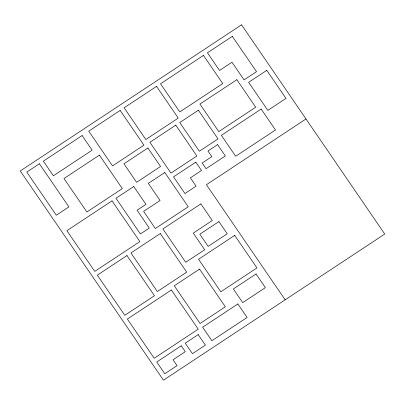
<?xml version="1.0" encoding="UTF-8"?>
<svg xmlns="http://www.w3.org/2000/svg" width="405" height="405" viewBox="0 0 405 405"><rect width="100%" height="100%" fill="white"/><g stroke="black" fill="none" stroke-linecap="round" stroke-linejoin="round"><path stroke-width="0.61" d="M305.998 118.974L206.408 184.731L285.16 299.811M241.562 24.816L20.25 170.945L163.438 380.184L384.75 234.055L241.562 24.816M39.386 163.762L26.786 172.079L56.31 215.222L68.911 206.904L39.386 163.762M82.124 135.538L43.355 161.139L53.374 175.785L92.148 150.184L82.124 135.538M120.163 110.428L88.756 131.164L112.529 165.903L143.937 145.167L120.163 110.428M156.548 86.402L124.132 107.806L145.82 139.502L178.24 118.093L156.548 86.402M203.477 55.414L160.517 83.779L179.79 111.937L222.75 83.572L203.477 55.414M232.333 36.359L207.451 52.792L219.535 70.455L231.979 62.238L244.068 79.901L256.507 71.685L232.333 36.359M99.402 155.14L63.99 178.519L86.898 211.997L122.31 188.619L99.402 155.14M236.859 79.704L199.948 104.075L218.786 131.6L255.697 107.229L236.859 79.704M175.78 125.165L149.875 142.271L170.971 173.102L196.881 155.996L175.78 125.165M198.399 110.231L179.749 122.548L199.371 151.217L218.022 138.905L198.399 110.231M147.901 147.997L123.95 163.812L136.601 182.301L160.552 166.485L147.901 147.997M266.794 70.343L248.635 82.331L267.832 110.383L285.986 98.395L266.794 70.343M112.003 200.87L66.881 230.668L94.75 271.391L139.872 241.598L112.003 200.87M133.731 186.523L115.972 198.248L140.408 233.958L149.288 228.096L137.072 210.241L145.952 204.378L133.731 186.523M164.8 172.51L148.341 183.374L160.066 200.505L143.608 211.375L155.333 228.501L188.249 206.768L164.8 172.51M261.169 109.066L221.358 135.356L235.669 156.274L275.481 129.985L261.169 109.066M217.586 144.641L207.947 151.004L211.82 156.664L202.176 163.028L206.049 168.688L225.332 155.955L217.586 144.641M195.812 162.147L173.537 176.853L184.943 193.519L196.081 186.168L190.38 177.835L201.513 170.48L195.812 162.147M200.87 203.882L162.896 228.957L185.703 262.283L204.692 249.743L193.286 233.083L212.276 220.543L200.87 203.882M126.968 255.565L97.316 275.142L124.801 315.303L154.452 295.726L126.968 255.565M160.289 233.564L130.936 252.943L157.343 291.529L186.695 272.15L160.289 233.564M218.918 221.606L199.827 234.211L208.15 246.377L227.24 233.771L218.918 221.606M234.708 235.376L198.561 259.24L220.826 291.782L256.973 267.918L234.708 235.376M199.549 269.107L174.277 285.793L200.065 323.479L225.337 306.793L199.549 269.107M171.386 289.99L127.367 319.054L154.189 358.248L198.207 329.179L171.386 289.99M256.031 273.988L233.361 288.952L242.701 302.601L265.366 287.631L256.031 273.988M237.872 303.963L202.632 327.23L211.881 340.742L247.116 317.474L237.872 303.963M181.283 345.799L156.755 361.999L164.789 373.739L177.051 365.639L173.036 359.767L185.303 351.672L181.283 345.799M198.217 334.621L185.252 343.182L192.436 353.676L205.401 345.121L198.217 334.621"/></g></svg>
